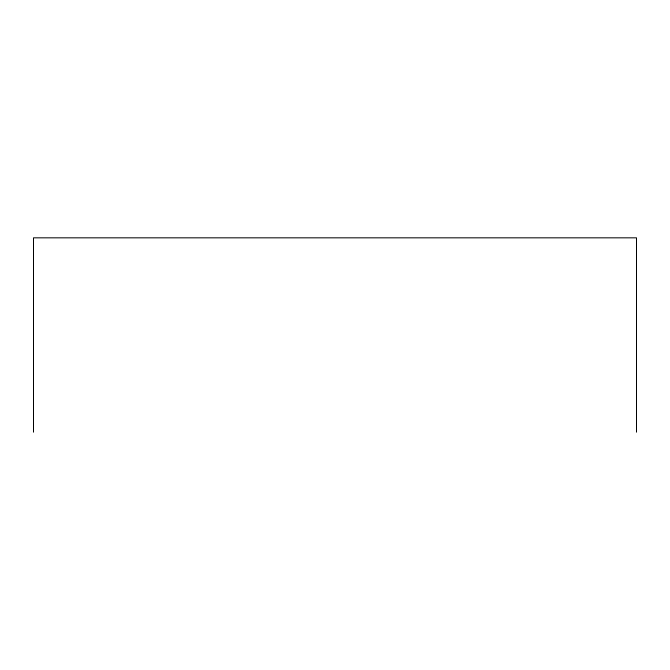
<?xml version="1.0" encoding="UTF-8"?>
<svg xmlns="http://www.w3.org/2000/svg" width="670" height="670" viewBox="0 0 670 670"><rect width="100%" height="100%" fill="white"/><g stroke="black" fill="none" stroke-linecap="round" stroke-linejoin="round"><path stroke-width="1" d="M636.5 432.167L636.5 237.833L33.5 237.833L33.5 432.167"/></g></svg>
